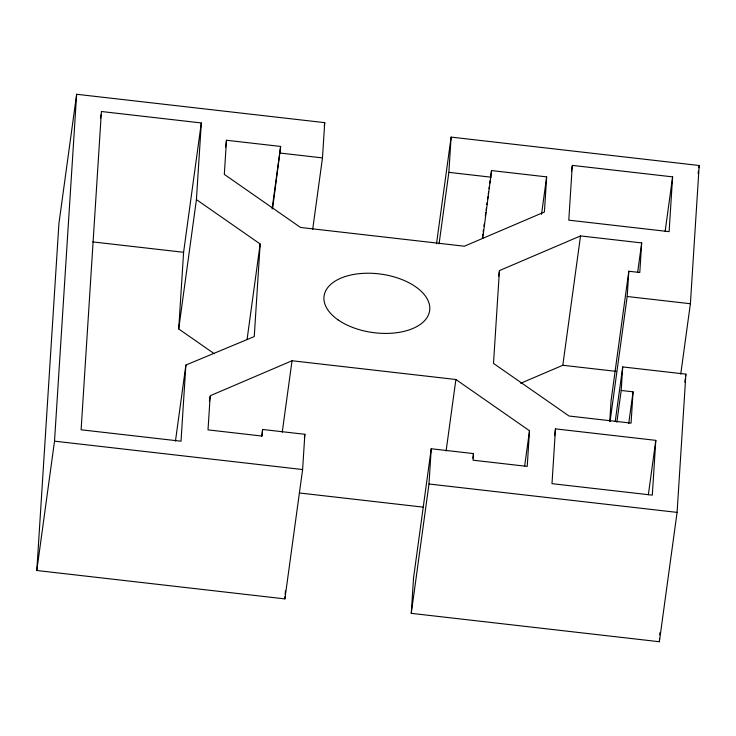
<?xml version="1.0" encoding="UTF-8"?>
<svg xmlns="http://www.w3.org/2000/svg" width="736" height="736" viewBox="0 0 736 736"><rect width="100%" height="100%" fill="white"/><g stroke="black" fill="none" stroke-linecap="round" stroke-linejoin="round"><path stroke-width="1.1" d="M261.666 436.273L262.596 429.465L304.86 434.295L302.606 469.54L284.887 598.892L36.8 570.501L58.917 223.615L76.636 94.272L324.732 122.654L322.478 157.9L312.69 229.374M36.8 570.501L54.519 441.158L76.636 94.272M214.323 353.749L178.71 328.946L183.595 252.292L201.314 122.949L101.412 111.513L81.107 429.787L181.019 441.214L185.877 365.056L254.26 336.573L260.158 243.984L196.42 199.603L201.314 122.949M272.605 208.656L280.646 146.446L226.495 140.254L224.314 174.395L300.527 227.461L464.398 246.21L544.41 212.005L546.646 176.879L491.547 170.577L490.608 177.385M262.596 429.465L262.172 436.071L208.021 429.879L210.202 395.747L292.036 360.75L455.897 379.5L529.497 430.753L527.224 466.403L473.073 460.202L473.496 453.588L431.232 448.758L413.522 578.1L411.268 613.346L659.364 641.728L677.083 512.385L685.897 374.146L622.702 366.924L615.241 421.378M284.887 598.892L285.034 596.611M285.182 594.338L285.402 590.934M411.268 613.346L428.987 484.003L431.232 448.758M439.07 243.837L448.859 172.353L451.113 137.108L699.2 165.499L690.386 303.729L680.745 374.081M482.733 238.464L491.547 170.577M555.487 428.876L551.991 483.662L652.308 495.135L655.804 440.358L555.487 428.876L554.548 435.684M609.758 421.452L611.092 400.586L628.802 271.244L639.796 272.495L641.682 242.917L580.529 235.925L499.431 270.6L493.506 363.418L569.038 416.015L631.074 423.117L633.07 391.828L621.202 390.466L622.702 366.924M610.098 421.305L627.192 296.498L628.802 271.244M672.603 176.87L669.116 231.647L568.79 220.165L572.286 165.388L672.603 176.87L665.151 231.325M659.364 641.728L659.576 638.305M659.796 634.874L659.944 632.592M100.473 118.321L100.942 114.917M178.71 328.946L196.42 199.603M175.462 441.076L185.877 365.056M225.556 147.062L226.495 140.254M209.42 401.414L210.045 396.879M247.103 339.287L260.158 243.984M272.099 208.849L280.646 146.446M282.238 432.234L292.036 360.75M324.263 126.058L324.732 122.654M304.391 437.699L304.86 434.295M436.503 243.763L451.113 137.108M446.108 450.984L455.897 379.5M482.374 237.516L482.844 234.112M483.147 231.849L483.46 229.577M483.929 226.173L484.242 223.91M485.328 215.961L485.797 212.557M486.1 210.294L486.413 208.021M486.882 204.617L487.195 202.345M487.655 198.941L487.968 196.678M488.281 194.405L488.594 192.133M489.054 188.729L489.366 186.466M489.836 183.062L490.148 180.789M472.871 458.132L473.496 453.588M498.649 276.276L499.275 271.74M541.512 214.323L546.646 176.879M524.676 465.925L529.497 430.753M571.513 171.065L572.13 166.52M520.683 383.281L562.81 365.268L580.529 235.925M616.851 422.234L621.202 390.466M637.643 272.421L641.682 242.917M628.719 423.596L633.07 391.828M648.342 494.822L655.804 440.358M698.114 173.438L698.427 171.166M698.887 167.762L699.2 165.499M684.802 382.094L685.271 378.69M685.584 376.418L685.897 374.146M280.223 153.06L322.478 157.9M448.859 172.353L491.124 177.192M627.192 296.498L690.386 303.729M92.773 241.905L183.595 252.292M562.81 365.268L616.041 371.358M54.519 441.158L302.606 469.54M428.987 484.003L677.083 512.385M299.35 492.964L423.393 507.159M338.109 319.893A53.296 29.495 7.8 0 0 427.487 316.802A53.296 29.495 7.8 0 0 364.982 273.277A53.296 29.495 7.8 0 0 338.109 319.893"/></g></svg>
